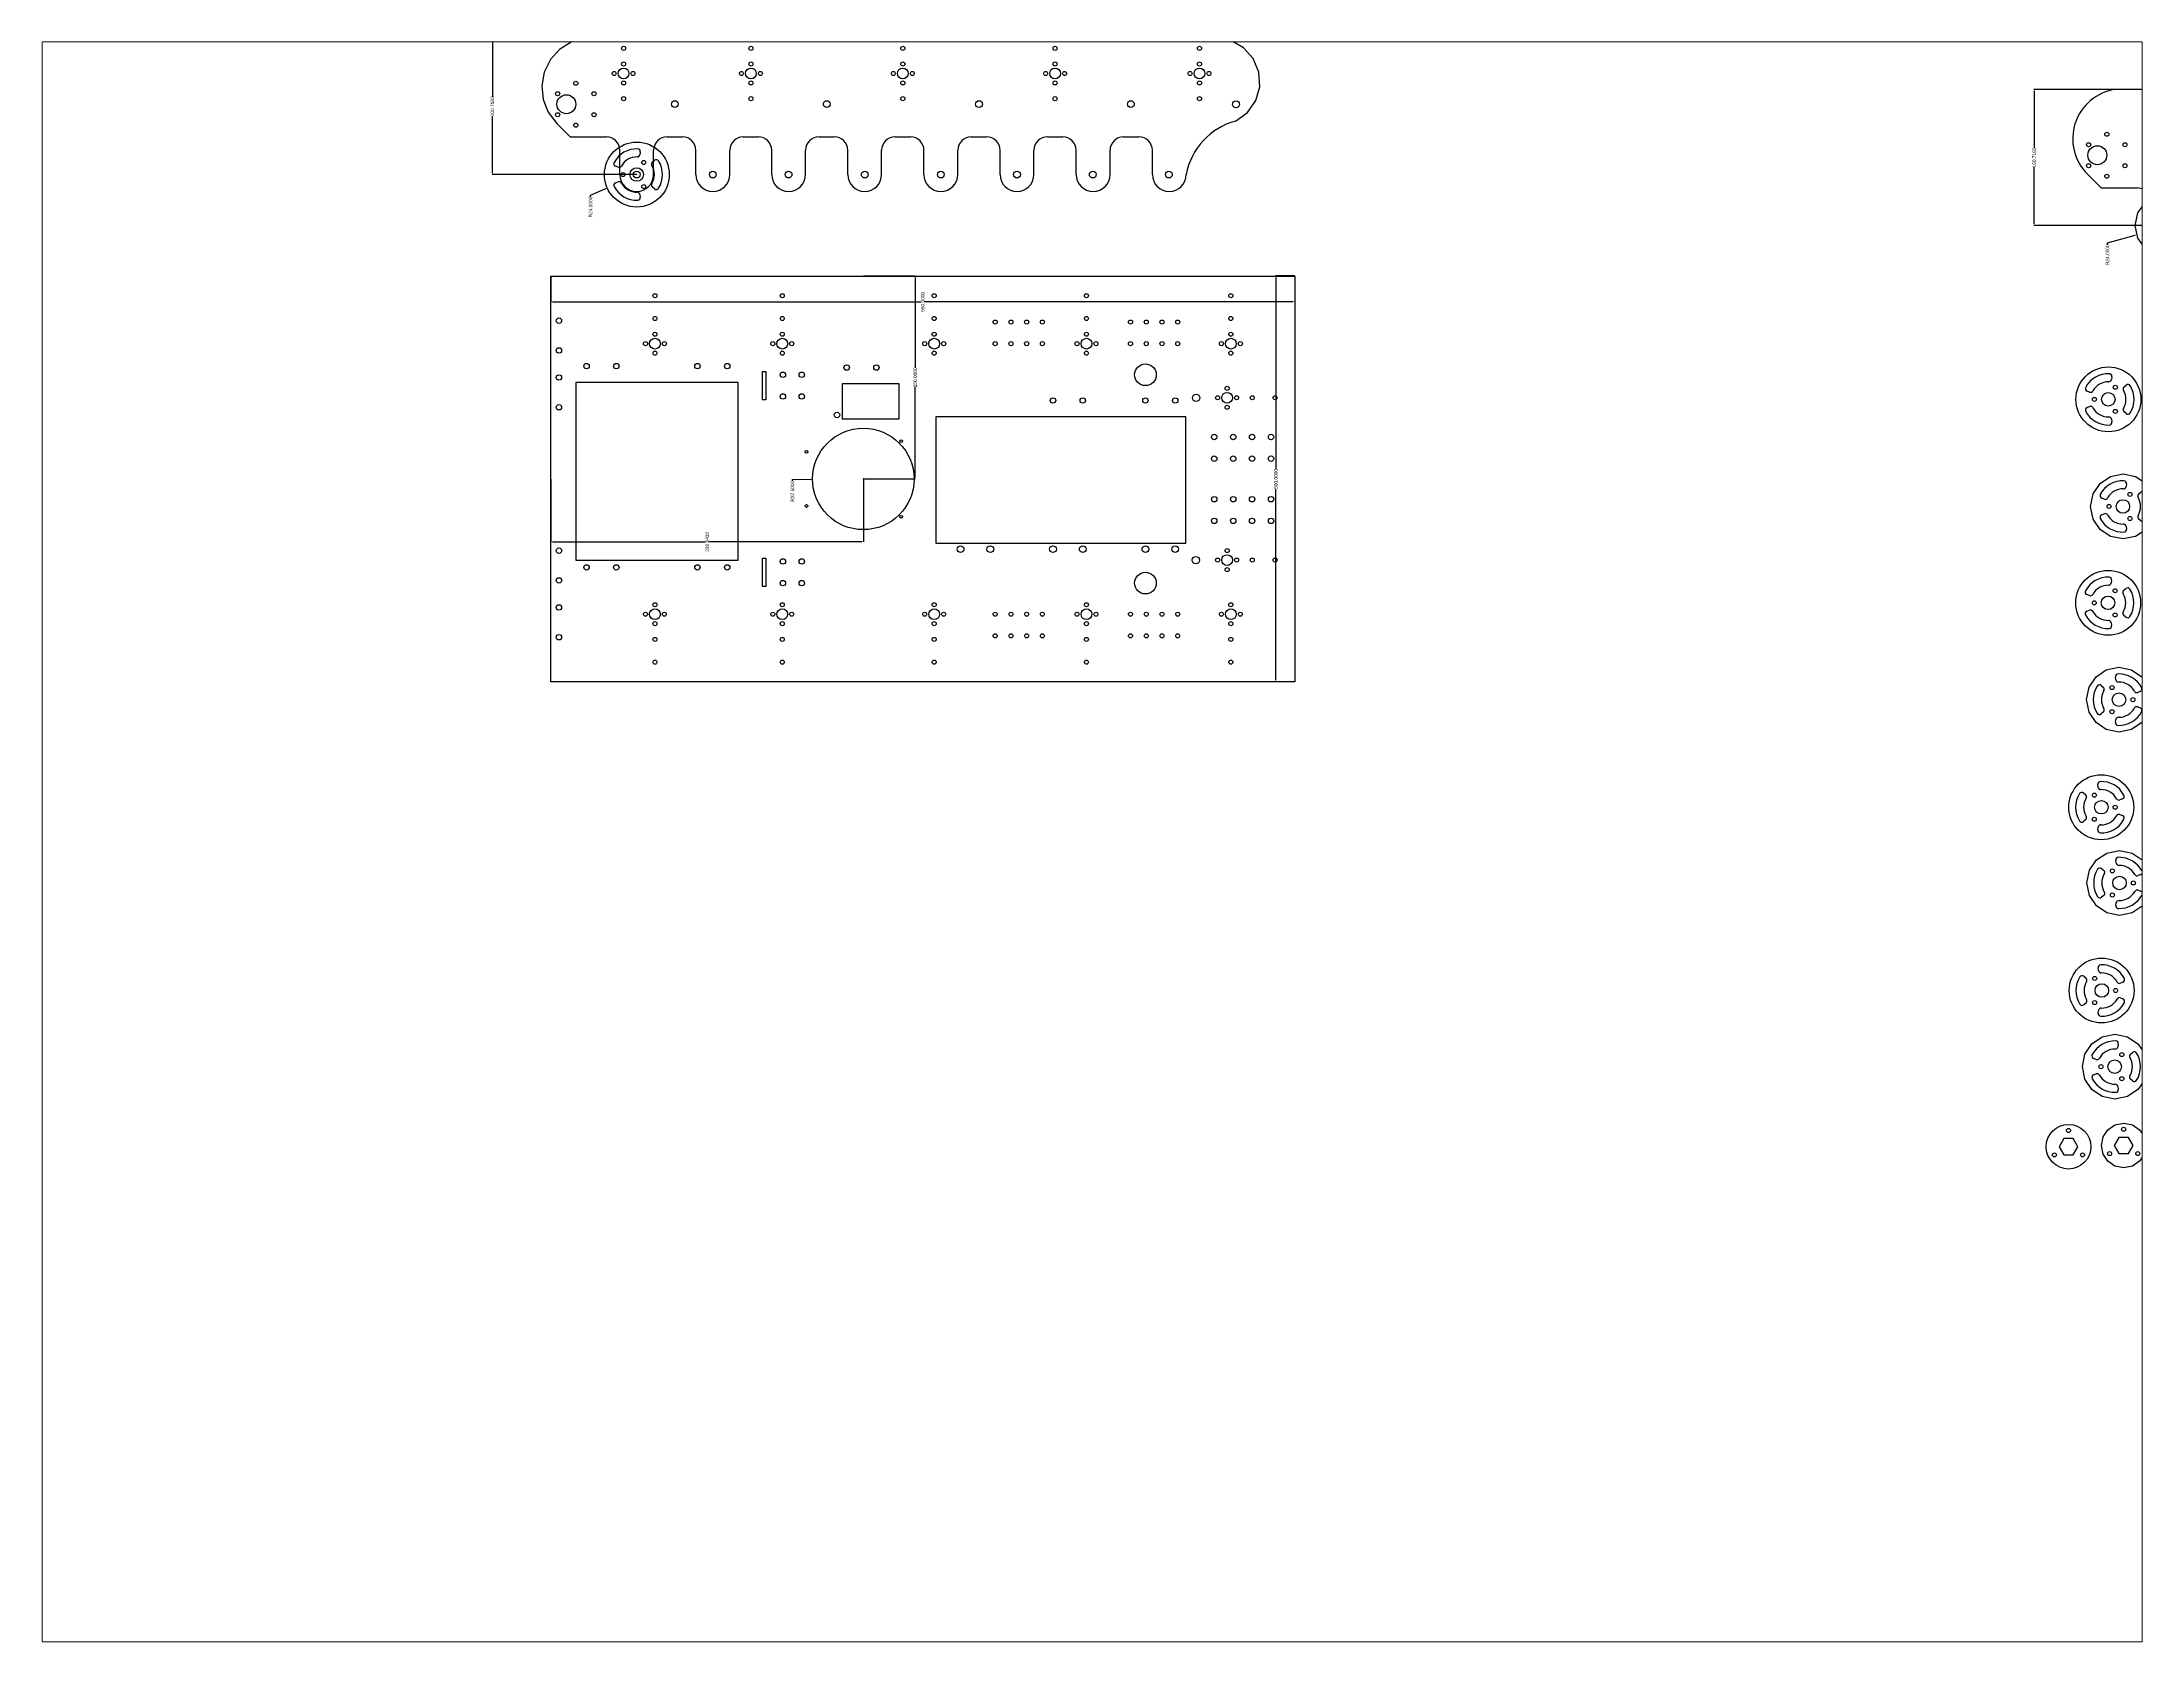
# Paper-space layout 'Layout2' of a CAD drawing. Header units: millimetres. Extents: x 1.05 to 9.45, y 0.8 to 7.2.
# The model-space entities are those that its viewports show. They can reach past a viewport. Long polylines and large blocks are cut down to what shows.
import ezdxf

# ---------------------------------------------------------------- set-up
doc = ezdxf.new("R2010")
doc.units = ezdxf.units.MM
doc.header["$MEASUREMENT"] = 0
doc.styles.get("Standard").update_dxf_attribs({"font": 'arial.ttf'})
doc.dimstyles.get("Standard").update_dxf_attribs({"dimtxt": 2.53, "dimasz": 1.18, "dimexe": 0.18, "dimexo": 0.0625, "dimgap": 0.09, "dimtad": 0, "dimtih": 1, "dimtoh": 1, "dimdec": 4, "dimzin": 0, "dimdsep": 46, "dimtxsty": 'Standard', "dimcen": 0.09, "dimclrd": 2, "dimclre": 2, "dimclrt": 2, "dimadec": 0, "dimazin": 0, "dimtfac": 1, "dimtdec": 4, "dimtofl": 0, "dimtmove": 0, "dimatfit": 3, "dimfxl": 1, "dimtolj": 1, "dimtzin": 0, "dimarcsym": 0})

# ---------------------------------------------------------------- blocks, each defined once
blk = doc.blocks.new('*D47')
at = {"color": 2, "lineweight": -2, "transparency": 16777216}
for p, q in [((-539.2, 1273), (-638.1, 1273)), ((-637.9, 1271.8), (-637.9, 1229.8)), ((-637.9, 1173.5), (-637.9, 1215.5)), ((-539.2, 1172.3), (-638.1, 1172.3))]:
    blk.add_line(p, q, dxfattribs=at)
at = {"color": 2, "transparency": 16777216}
for points in [[(-638.1, 1271.8), (-637.7, 1271.8), (-637.9, 1273)], [(-638.1, 1173.5), (-637.7, 1173.5), (-637.9, 1172.3)]]:
    blk.add_solid(points, dxfattribs=at)
at = {"layer": 'Defpoints', "color": 0, "transparency": 16777216}
for p in [(-637.9, 1273), (-539.1, 1273), (-539.1, 1172.3)]:
    blk.add_point(p, dxfattribs=at)
at = {"color": 2, "transparency": 16777216, "insert": (-637.9, 1222.6), "char_height": 2.53, "attachment_point": 5, "rotation": 90}
blk.add_mtext('\\A1;100.7182', dxfattribs=at)
blk = doc.blocks.new('*D48')
at = {"color": 2, "lineweight": -2, "transparency": 16777216}
for p, q in [((-583.7, 1159.4), (-563.3, 1165.3)), ((-539.1, 1172.3), (-539.2, 1172.3)), ((-539.1, 1172.2), (-539.1, 1172.4)), ((-583.7, 1158.3), (-583.7, 1159.4))]:
    blk.add_line(p, q, dxfattribs=at)
at = {"color": 2, "transparency": 16777216}
blk.add_solid([(-563.4, 1165.5), (-563.3, 1165.1), (-562.2, 1165.6)], dxfattribs=at)
at = {"layer": 'Defpoints', "color": 0, "transparency": 16777216}
for p in [(-562.2, 1165.6), (-539.1, 1172.3)]:
    blk.add_point(p, dxfattribs=at)
at = {"color": 2, "transparency": 16777216, "insert": (-583.7, 1150.7), "char_height": 2.53, "attachment_point": 5, "rotation": 90}
blk.add_mtext('\\A1;R24.0000', dxfattribs=at)
blk = doc.blocks.new('*D51')
at = {"color": 2, "lineweight": -2, "transparency": 16777216}
for p, q in [((-1734.6, 1134.9), (-1734.6, 1115.7)), ((-1184.6, 1134.9), (-1184.6, 1115.7)), ((-1733.4, 1115.9), (-1460.9, 1115.9)), ((-1185.7, 1115.9), (-1458.2, 1115.9)), ((-1734.6, 984.9), (-1734.6, 938.4)), ((-1503.5, 984.9), (-1503.5, 938.4)), ((-1733.4, 938.5), (-1620.4, 938.5)), ((-1504.7, 938.5), (-1617.7, 938.5))]:
    blk.add_line(p, q, dxfattribs=at)
at = {"color": 2, "transparency": 16777216}
for points in [[(-1733.4, 1115.7), (-1733.4, 1116.1), (-1734.6, 1115.9)], [(-1185.7, 1115.7), (-1185.7, 1116.1), (-1184.6, 1115.9)], [(-1733.4, 938.3), (-1733.4, 938.7), (-1734.6, 938.5)], [(-1504.7, 938.3), (-1504.7, 938.7), (-1503.5, 938.5)]]:
    blk.add_solid(points, dxfattribs=at)
at = {"layer": 'Defpoints', "color": 0, "transparency": 16777216}
for p in [(-1734.6, 1135), (-1184.6, 1135), (-1184.6, 1115.9), (-1734.6, 985), (-1503.5, 985), (-1734.6, 938.5)]:
    blk.add_point(p, dxfattribs=at)
at = {"color": 2, "transparency": 16777216, "char_height": 2.53, "attachment_point": 5, "rotation": 90}
for s, insert in [('\\A1;550.0000', (-1459.6, 1115.9)), ('\\A1;231.0432', (-1619, 938.5))]:
    blk.add_mtext(s, dxfattribs=dict(at, insert=insert))
blk = doc.blocks.new('*D52')
at = {"color": 2, "lineweight": -2, "transparency": 16777216}
for p, q in [((-1503.5, 1135), (-1465.1, 1135)), ((-1465.2, 1133.8), (-1465.2, 1067.1)), ((-1184.6, 1135), (-1198.7, 1135)), ((-1198.5, 1133.8), (-1198.5, 992.3)), ((-1465.2, 986.1), (-1465.2, 1052.8)), ((-1503.5, 985), (-1465.1, 985)), ((-1198.5, 836.1), (-1198.5, 977.7)), ((-1184.6, 835), (-1198.7, 835))]:
    blk.add_line(p, q, dxfattribs=at)
at = {"color": 2, "transparency": 16777216}
for points in [[(-1465.4, 1133.8), (-1465, 1133.8), (-1465.2, 1135)], [(-1198.7, 1133.8), (-1198.3, 1133.8), (-1198.5, 1135)], [(-1465.4, 986.1), (-1465, 986.1), (-1465.2, 985)], [(-1198.7, 836.1), (-1198.3, 836.1), (-1198.5, 835)]]:
    blk.add_solid(points, dxfattribs=at)
at = {"layer": 'Defpoints', "color": 0, "transparency": 16777216}
for p in [(-1503.5, 1135), (-1465.2, 1135), (-1184.6, 1135), (-1503.5, 985), (-1198.5, 835), (-1184.6, 835)]:
    blk.add_point(p, dxfattribs=at)
at = {"color": 2, "transparency": 16777216, "char_height": 2.53, "attachment_point": 5, "rotation": 90}
for s, insert in [('\\A1;150.0000', (-1465.2, 1060)), ('\\A1;300.0000', (-1198.5, 985))]:
    blk.add_mtext(s, dxfattribs=dict(at, insert=insert))
blk = doc.blocks.new('*D53')
at = {"color": 2, "lineweight": -2, "transparency": 16777216}
for p, q in [((-1670.8, 1310.7), (-1777.9, 1310.7)), ((-1777.8, 1309.5), (-1777.8, 1267.5)), ((-1777.8, 1211.2), (-1777.8, 1253.2)), ((-1671.1, 1210), (-1777.9, 1210)), ((-1555.9, 984.6), (-1542.2, 984.7)), ((-1555.9, 983.4), (-1555.9, 984.6)), ((-1503.4, 985), (-1503.6, 985)), ((-1503.5, 984.9), (-1503.5, 985.1))]:
    blk.add_line(p, q, dxfattribs=at)
at = {"color": 2, "transparency": 16777216}
for points in [[(-1778, 1309.5), (-1777.6, 1309.5), (-1777.8, 1310.7)], [(-1778, 1211.2), (-1777.6, 1211.2), (-1777.8, 1210)], [(-1542.2, 984.9), (-1542.2, 984.5), (-1541, 984.7)]]:
    blk.add_solid(points, dxfattribs=at)
at = {"layer": 'Defpoints', "color": 0, "transparency": 16777216}
for p in [(-1777.8, 1310.7), (-1670.7, 1310.7), (-1671.1, 1210), (-1541, 984.7), (-1503.5, 985)]:
    blk.add_point(p, dxfattribs=at)
at = {"color": 2, "transparency": 16777216, "char_height": 2.53, "attachment_point": 5, "rotation": 90}
for s, insert in [('\\A1;100.7182', (-1777.8, 1260.4)), ('\\A1;R37.5000', (-1555.9, 975.9))]:
    blk.add_mtext(s, dxfattribs=dict(at, insert=insert))
blk = doc.blocks.new('*D54')
at = {"color": 2, "lineweight": -2, "transparency": 16777216}
for p, q in [((-1705.2, 1194.7), (-1694, 1199.7)), ((-1670.9, 1210), (-1671.1, 1210)), ((-1671, 1209.9), (-1671, 1210.1)), ((-1705.2, 1193.5), (-1705.2, 1194.7))]:
    blk.add_line(p, q, dxfattribs=at)
at = {"color": 2, "transparency": 16777216}
blk.add_solid([(-1694.1, 1199.9), (-1693.9, 1199.5), (-1692.9, 1200.2)], dxfattribs=at)
at = {"layer": 'Defpoints', "color": 0, "transparency": 16777216}
for p in [(-1692.9, 1200.2), (-1671, 1210)]:
    blk.add_point(p, dxfattribs=at)
at = {"color": 2, "transparency": 16777216, "insert": (-1705.2, 1186), "char_height": 2.53, "attachment_point": 5, "rotation": 90}
blk.add_mtext('\\A1;R24.0000', dxfattribs=at)
blk = doc.blocks.new('*D55')
at = {"color": 2, "lineweight": -2, "transparency": 16777216}
for p, q in [((-2846.4, 1294.1), (-2846.4, 1274.9)), ((-2296.4, 1294.1), (-2296.4, 1274.9)), ((-2845.2, 1275.1), (-2572.7, 1275.1)), ((-2297.5, 1275.1), (-2570, 1275.1)), ((-1734.6, 984.9), (-1734.6, 938.4)), ((-1503.5, 984.9), (-1503.5, 938.4)), ((-1733.4, 938.5), (-1620.4, 938.5)), ((-1504.7, 938.5), (-1617.7, 938.5))]:
    blk.add_line(p, q, dxfattribs=at)
at = {"color": 2, "transparency": 16777216}
for points in [[(-2845.2, 1274.9), (-2845.2, 1275.3), (-2846.4, 1275.1)], [(-2297.5, 1274.9), (-2297.5, 1275.3), (-2296.4, 1275.1)], [(-1733.4, 938.3), (-1733.4, 938.7), (-1734.6, 938.5)], [(-1504.7, 938.3), (-1504.7, 938.7), (-1503.5, 938.5)]]:
    blk.add_solid(points, dxfattribs=at)
at = {"layer": 'Defpoints', "color": 0, "transparency": 16777216}
for p in [(-2846.4, 1294.2), (-2296.4, 1294.2), (-2296.4, 1275.1), (-1734.6, 985), (-1503.5, 985), (-1734.6, 938.5)]:
    blk.add_point(p, dxfattribs=at)
at = {"color": 2, "transparency": 16777216, "char_height": 2.53, "attachment_point": 5, "rotation": 90}
for s, insert in [('\\A1;550.0000', (-2571.4, 1275.1)), ('\\A1;231.0432', (-1619, 938.5))]:
    blk.add_mtext(s, dxfattribs=dict(at, insert=insert))
blk = doc.blocks.new('*D56')
at = {"color": 2, "lineweight": -2, "transparency": 16777216}
for p, q in [((-2296.4, 1294.2), (-2310.5, 1294.2)), ((-2310.3, 1293), (-2310.3, 1151.5)), ((-2310.3, 995.4), (-2310.3, 1136.9)), ((-1503.5, 1135), (-1465.1, 1135)), ((-1465.2, 1133.8), (-1465.2, 1067.1)), ((-1465.2, 986.1), (-1465.2, 1052.8)), ((-2296.4, 994.2), (-2310.5, 994.2)), ((-1503.5, 985), (-1465.1, 985))]:
    blk.add_line(p, q, dxfattribs=at)
at = {"color": 2, "transparency": 16777216}
for points in [[(-2310.5, 1293), (-2310.1, 1293), (-2310.3, 1294.2)], [(-1465.4, 1133.8), (-1465, 1133.8), (-1465.2, 1135)], [(-2310.5, 995.4), (-2310.1, 995.4), (-2310.3, 994.2)], [(-1465.4, 986.1), (-1465, 986.1), (-1465.2, 985)]]:
    blk.add_solid(points, dxfattribs=at)
at = {"layer": 'Defpoints', "color": 0, "transparency": 16777216}
for p in [(-2296.4, 1294.2), (-1503.5, 1135), (-1465.2, 1135), (-2310.3, 994.2), (-2296.4, 994.2), (-1503.5, 985)]:
    blk.add_point(p, dxfattribs=at)
at = {"color": 2, "transparency": 16777216, "char_height": 2.53, "attachment_point": 5, "rotation": 90}
for s, insert in [('\\A1;300.0000', (-2310.3, 1144.2)), ('\\A1;150.0000', (-1465.2, 1060))]:
    blk.add_mtext(s, dxfattribs=dict(at, insert=insert))
blk = doc.blocks.new('*D57')
at = {"color": 2, "lineweight": -2, "transparency": 16777216}
for p, q in [((-2846.4, 1144.1), (-2846.4, 1097.6)), ((-2615.3, 1144.1), (-2615.3, 1097.6)), ((-2845.2, 1097.8), (-2732.2, 1097.8)), ((-2616.5, 1097.8), (-2729.5, 1097.8)), ((-1555.9, 984.6), (-1542.2, 984.7)), ((-1555.9, 983.4), (-1555.9, 984.6)), ((-1503.4, 985), (-1503.6, 985)), ((-1503.5, 984.9), (-1503.5, 985.1))]:
    blk.add_line(p, q, dxfattribs=at)
at = {"color": 2, "transparency": 16777216}
for points in [[(-2845.2, 1097.6), (-2845.2, 1097.9), (-2846.4, 1097.8)], [(-2616.5, 1097.6), (-2616.5, 1097.9), (-2615.3, 1097.8)], [(-1542.2, 984.9), (-1542.2, 984.5), (-1541, 984.7)]]:
    blk.add_solid(points, dxfattribs=at)
at = {"layer": 'Defpoints', "color": 0, "transparency": 16777216}
for p in [(-2846.4, 1144.2), (-2615.3, 1144.2), (-2846.4, 1097.8), (-1541, 984.7), (-1503.5, 985)]:
    blk.add_point(p, dxfattribs=at)
at = {"color": 2, "transparency": 16777216, "char_height": 2.53, "attachment_point": 5, "rotation": 90}
for s, insert in [('\\A1;231.0432', (-2730.8, 1097.8)), ('\\A1;R37.5000', (-1555.9, 975.9))]:
    blk.add_mtext(s, dxfattribs=dict(at, insert=insert))

msp = doc.modelspace()

# ---------------------------------------------------------------- linework, layer by layer
for p, q in [((-1242.52452, 1310.71523), (-1709.52379, 1310.71523)), ((-110.6824, 1272.99463), (-577.68167, 1272.99463)), ((-1730.21603, 1247.8549), (-1720.30319, 1237.94206)), ((-1720.30319, 1237.94206), (-1693.5739, 1237.94206)), ((-1683.5739, 1209.99704), (-1683.5739, 1227.94206)), ((-1668.41638, 1226.6826), (-1668.72297, 1224.69017)), ((-1658.5739, 1209.99704), (-1658.5739, 1227.94206)), ((-1648.5739, 1237.94206), (-1637.28473, 1237.94206)), ((-1627.28473, 1209.99704), (-1627.28473, 1227.94206)), ((-1602.28473, 1209.99704), (-1602.28473, 1227.94206)), ((-1592.28473, 1237.94206), (-1581.28473, 1237.94206)), ((-1571.28473, 1209.99704), (-1571.28473, 1227.94206)), ((-1546.28473, 1209.99704), (-1546.28473, 1227.94206)), ((-1536.28473, 1237.94206), (-1524.99557, 1237.94206)), ((-1514.99557, 1209.99704), (-1514.99557, 1227.94206)), ((-1489.99557, 1209.99704), (-1489.99557, 1227.94206)), ((-1479.99557, 1237.94206), (-1468.70641, 1237.94206)), ((-1458.70641, 1209.99704), (-1458.70641, 1227.94206)), ((-1433.70641, 1209.99704), (-1433.70641, 1227.94205)), ((-1423.70641, 1237.94205), (-1412.41725, 1237.94205)), ((-1402.41725, 1209.99704), (-1402.41725, 1227.94205)), ((-1377.41725, 1209.99703), (-1377.41725, 1227.94205)), ((-1367.41725, 1237.94205), (-1356.12809, 1237.94205)), ((-1346.12809, 1209.99703), (-1346.12809, 1227.94205)), ((-1321.12809, 1209.99703), (-1321.12809, 1227.94205)), ((-1311.12809, 1237.94205), (-1299.83893, 1237.94205)), ((-1289.83893, 1209.99703), (-1289.83893, 1227.94205)), ((-1684.83899, 1215.38559), (-1686.71777, 1216.11629)), ((-1659.38973, 1219.30162), (-1657.81753, 1220.56335)), ((-1686.71777, 1203.87779), (-1684.83899, 1204.60849)), ((-1657.81753, 1199.43073), (-1659.38973, 1200.69245)), ((-598.37391, 1210.1343), (-588.46107, 1200.22146)), ((-588.46107, 1200.22146), (-561.73178, 1200.22146)), ((-1668.72297, 1195.3039), (-1668.41638, 1193.31148)), ((-551.73178, 1172.27644), (-551.73178, 1190.22146)), ((-552.99687, 1177.66499), (-554.87565, 1178.39569)), ((-554.87565, 1166.15718), (-552.99687, 1166.88789)), ((-580.4916, 1060.47935), (-580.79819, 1058.48692)), ((-596.9142, 1049.18234), (-598.79299, 1049.91304)), ((-571.46495, 1053.09837), (-569.89275, 1054.3601)), ((-598.79299, 1037.67454), (-596.9142, 1038.40524)), ((-580.79819, 1029.10065), (-580.4916, 1027.10823)), ((-569.89275, 1033.22748), (-571.46495, 1034.4892)), ((-569.67152, 981.31583), (-569.9781, 979.32341)), ((-586.09412, 970.01882), (-587.9729, 970.74952)), ((-560.64486, 973.93486), (-559.07267, 975.19658)), ((-587.9729, 958.51102), (-586.09412, 959.24172)), ((-569.9781, 949.93714), (-569.67152, 947.94471)), ((-559.07267, 954.06396), (-560.64486, 955.32569)), ((-580.65629, 910.04883), (-580.96288, 908.05641)), ((-571.62964, 902.66786), (-570.05744, 903.92958)), ((-597.07889, 898.75182), (-598.95768, 899.48252)), ((-598.95768, 887.24402), (-597.07889, 887.97472)), ((-580.96288, 878.67014), (-580.65629, 876.67771)), ((-570.05744, 882.79696), (-571.62964, 884.05869)), ((-577.50034, 836.48511), (-577.80693, 838.47754)), ((-588.40578, 832.35829), (-586.83359, 831.09656)), ((-559.50555, 827.91123), (-561.38433, 827.18053)), ((-586.83359, 812.48739), (-588.40578, 811.22567)), ((-561.38433, 816.40343), (-559.50555, 815.67273)), ((-577.80693, 805.10642), (-577.50034, 807.09884)), ((-601.51101, 752.82347), (-599.93881, 751.56174)), ((-590.60557, 756.95029), (-590.91216, 758.94272)), ((-572.61077, 748.37641), (-574.48956, 747.64571)), ((-599.93881, 732.95257), (-601.51101, 731.69085)), ((-574.48956, 736.86861), (-572.61077, 736.13791)), ((-590.91216, 725.5716), (-590.60557, 727.56402)), ((-577.18972, 700.97936), (-577.49631, 702.97179)), ((-588.09516, 696.85254), (-586.52296, 695.59081)), ((-559.19492, 692.40548), (-561.07371, 691.67478)), ((-586.52296, 676.98164), (-588.09516, 675.71992)), ((-577.49631, 669.60067), (-577.18972, 671.59309)), ((-561.07371, 680.89768), (-559.19492, 680.16698)), ((-590.29495, 621.44454), (-590.60154, 623.43697)), ((-601.20039, 617.31772), (-599.62819, 616.05599)), ((-572.30015, 612.87066), (-574.17893, 612.13996)), ((-599.62819, 597.44682), (-601.20039, 596.1851)), ((-590.60154, 590.06585), (-590.29495, 592.05827)), ((-574.17893, 601.36286), (-572.30015, 600.63216)), ((-575.71427, 567.16238), (-576.02086, 565.16995)), ((-566.68761, 559.7814), (-565.11542, 561.04313)), ((-592.13687, 555.86537), (-594.01565, 556.59607)), ((-594.01565, 544.35757), (-592.13687, 545.08827)), ((-576.02086, 535.78368), (-575.71427, 533.79126)), ((-565.11542, 539.91051), (-566.68761, 541.17223))]:
    msp.add_line(p, q)
for points in [[(-1734.56304, 1134.96333), (-1184.56304, 1134.96333), (-1184.56304, 834.96333), (-1734.56304, 834.96333)], [(-1716.15183, 1056.36424), (-1716.15183, 924.96333), (-1596.15183, 924.96333), (-1596.15183, 1056.36424)], [(-1578.01985, 1043.46333), (-1578.01985, 1064.46333), (-1575.51985, 1064.46333), (-1575.51985, 1043.46333)], [(-1519.09496, 1055.30156), (-1519.09496, 1029.30156), (-1477.09496, 1029.30156), (-1477.09496, 1055.30156)], [(-1449.98413, 1030.96066), (-1449.98413, 937.36411), (-1264.98413, 937.36411), (-1264.98413, 1030.96066)], [(-1578.01985, 905.46333), (-1578.01985, 926.46333), (-1575.51985, 926.46333), (-1575.51985, 905.46333)], [(-615.99789, 497.24043), (-619.46199, 491.24044), (-615.99789, 485.24044), (-609.06969, 485.24044), (-605.60559, 491.24044), (-609.06969, 497.24043)], [(-575.21852, 498.19959), (-578.68262, 492.19959), (-575.21852, 486.19959), (-568.29032, 486.19959), (-564.82622, 492.19959), (-568.29032, 498.19959)]]:
    msp.add_lwpolyline(points, close=True)
for centre, radius in [((-1680.78501, 1303.31523), 1.5), ((-1586.63973, 1303.31523), 1.5), ((-1474.35057, 1303.31523), 1.5), ((-1361.77224, 1303.31523), 1.5), ((-1255.02454, 1303.31523), 1.5), ((-1680.78501, 1284.71523), 4), ((-1680.78501, 1291.71523), 1.5), ((-1586.63973, 1284.71523), 4), ((-1586.63973, 1291.71523), 1.5), ((-1474.35057, 1284.71523), 4), ((-1474.35057, 1291.71523), 1.5), ((-1361.77224, 1284.71523), 4), ((-1361.77224, 1291.71523), 1.5), ((-1255.02454, 1284.71523), 4), ((-1255.02454, 1291.71523), 1.5), ((-1716.0739, 1277.49704), 1.5), ((-1687.78501, 1284.71523), 1.5), ((-1680.78501, 1277.71523), 1.5), ((-1673.78501, 1284.71523), 1.5), ((-1593.63973, 1284.71523), 1.5), ((-1586.63973, 1277.71523), 1.5), ((-1579.63973, 1284.71523), 1.5), ((-1481.35057, 1284.71523), 1.5), ((-1474.35057, 1277.71523), 1.5), ((-1467.35057, 1284.71523), 1.5), ((-1368.77224, 1284.71523), 1.5), ((-1361.77224, 1277.71523), 1.5), ((-1354.77224, 1284.71523), 1.5), ((-1262.02454, 1284.71523), 1.5), ((-1255.02454, 1277.71523), 1.5), ((-1248.02454, 1284.71523), 1.5), ((-1729.49729, 1269.74704), 1.5), ((-1723.0739, 1261.99704), 7), ((-1702.6505, 1269.74704), 1.5), ((-1680.78501, 1266.11523), 1.5), ((-1642.8646, 1262.08704), 2.5), ((-1586.63973, 1266.11523), 1.5), ((-1530.57543, 1262.08704), 2.5), ((-1474.35057, 1266.11523), 1.5), ((-1417.99711, 1262.08704), 2.5), ((-1361.77224, 1266.11523), 1.5), ((-1305.70795, 1262.08704), 2.5), ((-1255.02454, 1266.11523), 1.5), ((-1227.95586, 1261.99704), 2.58), ((-1729.49729, 1254.24704), 1.5), ((-1716.0739, 1246.49704), 1.5), ((-1702.6505, 1254.24704), 1.5), ((-555.94289, 1246.99463), 1.5), ((-548.94289, 1246.99463), 4), ((-1670.9839, 1209.99704), 24), ((-597.65517, 1232.02644), 1.5), ((-591.23178, 1224.27644), 7), ((-584.23178, 1239.77644), 1.5), ((-570.80838, 1232.02644), 1.5), ((-1681.2839, 1209.99704), 1.5), ((-1671.0739, 1209.99704), 5), ((-1671.0739, 1209.99704), 2.5), ((-1665.8339, 1218.9171), 1.5), ((-1614.78473, 1209.99704), 2.5), ((-1558.78473, 1209.99704), 2.5), ((-1502.49557, 1209.99704), 2.5), ((-1446.20641, 1209.99704), 2.5), ((-1389.91725, 1209.99704), 2.5), ((-1333.91725, 1209.99704), 2.5), ((-1277.62805, 1209.99704), 2.5), ((-597.65517, 1216.52644), 1.5), ((-570.80838, 1216.52644), 1.5), ((-1665.8339, 1201.07698), 1.5), ((-584.23178, 1208.77644), 1.5), ((-539.14178, 1172.27644), 24), ((-549.44178, 1172.27644), 1.5), ((-1657.58883, 1120.43333), 1.5), ((-1563.44355, 1120.43333), 1.5), ((-1451.1544, 1120.43333), 1.5), ((-1338.57607, 1120.43333), 1.5), ((-1231.82837, 1120.43333), 1.5), ((-1728.56304, 1101.96333), 2), ((-1657.58883, 1103.56333), 1.5), ((-1563.44355, 1103.56333), 1.5), ((-1451.1544, 1103.56333), 1.5), ((-1406.04615, 1100.96333), 1.5), ((-1394.41067, 1100.96333), 1.5), ((-1382.77519, 1100.96333), 1.5), ((-1371.13971, 1100.96333), 1.5), ((-1338.57607, 1103.56333), 1.5), ((-1306.01242, 1100.96333), 1.5), ((-1294.37695, 1100.96333), 1.5), ((-1282.74147, 1100.96333), 1.5), ((-1271.10599, 1100.96333), 1.5), ((-1231.82837, 1103.56333), 1.5), ((-1657.58883, 1084.96333), 4), ((-1657.58883, 1091.96333), 1.5), ((-1563.44355, 1084.96333), 4), ((-1563.44355, 1091.96333), 1.5), ((-1451.1544, 1084.96333), 4), ((-1451.1544, 1091.96333), 1.5), ((-1338.57607, 1084.96333), 4), ((-1338.57607, 1091.96333), 1.5), ((-1231.82837, 1084.96333), 4), ((-1231.82837, 1091.96333), 1.5), ((-1728.56304, 1079.96333), 2), ((-1664.58883, 1084.96333), 1.5), ((-1657.58883, 1077.96333), 1.5), ((-1650.58883, 1084.96333), 1.5), ((-1570.44355, 1084.96333), 1.5), ((-1563.44355, 1077.96333), 1.5), ((-1556.44355, 1084.96333), 1.5), ((-1458.1544, 1084.96333), 1.5), ((-1451.1544, 1077.96333), 1.5), ((-1444.1544, 1084.96333), 1.5), ((-1406.04615, 1084.96333), 1.5), ((-1394.41067, 1084.96333), 1.5), ((-1382.77519, 1084.96333), 1.5), ((-1371.13971, 1084.96333), 1.5), ((-1345.57607, 1084.96333), 1.5), ((-1338.57607, 1077.96333), 1.5), ((-1331.57607, 1084.96333), 1.5), ((-1306.01242, 1084.96333), 1.5), ((-1294.37695, 1084.96333), 1.5), ((-1282.74147, 1084.96333), 1.5), ((-1271.10599, 1084.96333), 1.5), ((-1238.82837, 1084.96333), 1.5), ((-1231.82837, 1077.96333), 1.5), ((-1224.82837, 1084.96333), 1.5), ((-1728.56304, 1059.96333), 2), ((-1708.15183, 1068.36424), 2), ((-1686.15183, 1068.36424), 2), ((-1626.15183, 1068.36424), 2), ((-1604.15183, 1068.36424), 2), ((-1563.01985, 1061.96333), 2), ((-1549.01985, 1061.96333), 2), ((-1515.8603, 1067.30156), 2), ((-1493.8603, 1067.30156), 2), ((-1294.98413, 1061.96333), 8), ((-583.05911, 1043.79379), 24), ((-1563.01985, 1045.96333), 2), ((-1549.01985, 1045.96333), 2), ((-1363.30944, 1042.96066), 2), ((-1341.30944, 1042.96066), 2), ((-1294.98413, 1042.96066), 2), ((-1272.98413, 1042.96066), 2), ((-1257.47177, 1044.96333), 2.75), ((-1241.56304, 1044.96333), 1.5), ((-1234.56304, 1044.96333), 4), ((-1234.56304, 1051.96333), 1.5), ((-1227.56304, 1044.96333), 1.5), ((-1215.96304, 1044.96333), 1.5), ((-1199.09304, 1044.96333), 1.5), ((-593.35911, 1043.79379), 1.5), ((-583.14911, 1043.79379), 5), ((-577.90911, 1052.71385), 1.5), ((-1728.56304, 1037.96333), 2), ((-1522.99594, 1032.25489), 2), ((-1234.56304, 1037.96333), 1.5), ((-577.90911, 1034.87372), 1.5), ((-1503.51985, 984.96333), 37.5), ((-1475.51985, 1012.96333), 1), ((-1244.10307, 1015.96333), 2), ((-1230.10307, 1015.96333), 2), ((-1216.10307, 1015.96333), 2), ((-1202.10307, 1015.96333), 2), ((-1545.51985, 1004.96333), 1), ((-1244.10307, 999.96333), 2), ((-1230.10307, 999.96333), 2), ((-1216.10307, 999.96333), 2), ((-1202.10307, 999.96333), 2), ((-572.23903, 964.63027), 24), ((-1545.51985, 964.96333), 1), ((-1244.10307, 969.96333), 2), ((-1230.10307, 969.96333), 2), ((-1216.10307, 969.96333), 2), ((-1202.10307, 969.96333), 2), ((-582.53903, 964.63027), 1.5), ((-572.32903, 964.63027), 5), ((-567.08903, 973.55034), 1.5), ((-1475.51985, 956.96333), 1), ((-1244.10307, 953.96333), 2), ((-1230.10307, 953.96333), 2), ((-1216.10307, 953.96333), 2), ((-1202.10307, 953.96333), 2), ((-567.08903, 955.71021), 1.5), ((-1728.56304, 931.96333), 2), ((-1431.63475, 933.01321), 2.5), ((-1409.63475, 933.01321), 2.5), ((-1363.30944, 933.01321), 2.5), ((-1341.30944, 933.01321), 2.5), ((-1294.98413, 933.01321), 2.5), ((-1272.98413, 933.01321), 2.5), ((-1234.56304, 931.96333), 1.5), ((-1708.15183, 919.56242), 2), ((-1686.15183, 919.56242), 2), ((-1626.15183, 919.56242), 2), ((-1604.15183, 919.56242), 2), ((-1563.01985, 923.96333), 2), ((-1549.01985, 923.96333), 2), ((-1257.73413, 924.96333), 2.75), ((-1241.56304, 924.96333), 1.5), ((-1234.56304, 924.96333), 4), ((-1234.56304, 917.96333), 1.5), ((-1227.56304, 924.96333), 1.5), ((-1215.96304, 924.96333), 1.5), ((-1199.09304, 924.96333), 1.5), ((-583.2238, 893.36327), 24), ((-1728.56304, 909.96333), 2), ((-1563.01985, 907.96333), 2), ((-1549.01985, 907.96333), 2), ((-1294.98413, 907.96333), 8), ((-578.0738, 902.28333), 1.5), ((-1728.56304, 889.96333), 2), ((-1664.58883, 884.96333), 1.5), ((-1657.58883, 884.96333), 4), ((-1657.58883, 891.96333), 1.5), ((-1650.58883, 884.96333), 1.5), ((-1570.44355, 884.96333), 1.5), ((-1563.44355, 884.96333), 4), ((-1563.44355, 891.96333), 1.5), ((-1556.44355, 884.96333), 1.5), ((-1458.1544, 884.96333), 1.5), ((-1451.1544, 884.96333), 4), ((-1451.1544, 891.96333), 1.5), ((-1444.1544, 884.96333), 1.5), ((-1406.04615, 884.96333), 1.5), ((-1394.41067, 884.96333), 1.5), ((-1382.77519, 884.96333), 1.5), ((-1371.13971, 884.96333), 1.5), ((-1345.57607, 884.96333), 1.5), ((-1338.57607, 884.96333), 4), ((-1338.57607, 891.96333), 1.5), ((-1331.57607, 884.96333), 1.5), ((-1306.01242, 884.96333), 1.5), ((-1294.37695, 884.96333), 1.5), ((-1282.74147, 884.96333), 1.5), ((-1271.10599, 884.96333), 1.5), ((-1238.82837, 884.96333), 1.5), ((-1231.82837, 884.96333), 4), ((-1231.82837, 891.96333), 1.5), ((-1224.82837, 884.96333), 1.5), ((-593.5238, 893.36327), 1.5), ((-583.3138, 893.36327), 5), ((-578.0738, 884.44321), 1.5), ((-1728.56304, 867.96333), 2), ((-1657.58883, 877.96333), 1.5), ((-1563.44355, 877.96333), 1.5), ((-1451.1544, 877.96333), 1.5), ((-1406.04615, 868.96333), 1.5), ((-1394.41067, 868.96333), 1.5), ((-1382.77519, 868.96333), 1.5), ((-1371.13971, 868.96333), 1.5), ((-1338.57607, 877.96333), 1.5), ((-1306.01242, 868.96333), 1.5), ((-1294.37695, 868.96333), 1.5), ((-1282.74147, 868.96333), 1.5), ((-1271.10599, 868.96333), 1.5), ((-1231.82837, 877.96333), 1.5), ((-1657.58883, 866.36333), 1.5), ((-1563.44355, 866.36333), 1.5), ((-1451.1544, 866.36333), 1.5), ((-1338.57607, 866.36333), 1.5), ((-1231.82837, 866.36333), 1.5), ((-1657.58883, 849.49333), 1.5), ((-1563.44355, 849.49333), 1.5), ((-1451.1544, 849.49333), 1.5), ((-1338.57607, 849.49333), 1.5), ((-1231.82837, 849.49333), 1.5), ((-575.23942, 821.79198), 24), ((-580.38942, 830.71204), 1.5), ((-575.14942, 821.79198), 5), ((-564.93942, 821.79198), 1.5), ((-580.38942, 812.87192), 1.5), ((-588.34465, 742.25716), 24), ((-593.49465, 751.17722), 1.5), ((-588.25465, 742.25716), 5), ((-593.49465, 733.3371), 1.5), ((-578.04465, 742.25716), 1.5), ((-574.9288, 686.28623), 24), ((-580.0788, 695.20629), 1.5), ((-574.8388, 686.28623), 5), ((-564.6288, 686.28623), 1.5), ((-580.0788, 677.36617), 1.5), ((-588.03403, 606.75141), 24), ((-593.18403, 615.67147), 1.5), ((-587.94403, 606.75141), 5), ((-577.73403, 606.75141), 1.5), ((-593.18403, 597.83135), 1.5), ((-578.28178, 550.47682), 24), ((-573.13178, 559.39688), 1.5), ((-588.58178, 550.47682), 1.5), ((-578.37178, 550.47682), 5), ((-573.13178, 541.55675), 1.5), ((-612.53379, 491.24044), 16.5), ((-612.53379, 503.24044), 1.5), ((-571.75442, 492.19959), 16.5), ((-571.75442, 504.19959), 1.5), ((-622.92609, 485.24044), 1.5), ((-602.14148, 485.24044), 1.45), ((-582.14672, 486.19959), 1.5), ((-561.36212, 486.19959), 1.45)]:
    msp.add_circle(centre, radius)
for centre, radius, start, end in [((-1704.36341, 1274.18067), 36.89721, 98.03964359, 225.51952821), ((-1242.52452, 1278.50108), 32.21415, 295.97988457, 90), ((-572.52129, 1236.46006), 36.89721, 98.03964359, 225.51952821), ((-1215.16349, 1200.78885), 50.52168, 105.20376322, 169.49845949), ((-1693.5739, 1227.94206), 10, 0, 90), ((-1670.9839, 1209.99704), 19, 88.00848235, 151.99151765), ((-1670.39312, 1226.98677), 2, 351.25215532, 88.00848235), ((-1648.5739, 1227.94206), 10, 90, 180), ((-1637.28473, 1227.94206), 10, 0, 90), ((-1592.28473, 1227.94206), 10, 90, 180), ((-1581.28473, 1227.94206), 10, 0, 90), ((-1536.28473, 1227.94206), 10, 90, 180), ((-1524.99557, 1227.94206), 10, 0, 90), ((-1479.99557, 1227.94206), 10, 90, 180), ((-1468.70641, 1227.94206), 10, 0, 90), ((-1423.70641, 1227.94205), 10, 90, 180), ((-1412.41725, 1227.94205), 10, 0, 90), ((-1367.41725, 1227.94205), 10, 90, 180), ((-1356.12809, 1227.94205), 10, 0, 90), ((-1311.12809, 1227.94205), 10, 90, 180), ((-1299.83893, 1227.94205), 10, 0, 90), ((-1685.99282, 1217.98028), 2, 151.99151765, 248.74784468), ((-1684.11404, 1217.24958), 2, 248.74784468, 331.08558902), ((-1670.9839, 1209.99704), 13, 88.91441098, 151.08558902), ((-1670.69971, 1224.99434), 2, 268.91441098, 351.25215532), ((-1658.13794, 1217.74181), 2, 128.74784468, 211.08558902), ((-1670.9839, 1209.99704), 13, 328.91441098, 31.08558902), ((-1656.56574, 1219.00353), 2, 31.99151765, 128.74784468), ((-1670.9839, 1209.99704), 19, 328.00848235, 31.99151765), ((-1685.99282, 1202.0138), 2, 111.25215532, 208.00848235), ((-1670.9839, 1209.99704), 19, 208.00848235, 271.99151765), ((-1684.11404, 1202.7445), 2, 28.91441098, 111.25215532), ((-1671.0739, 1209.99704), 12.5, 180, 0), ((-1670.9839, 1209.99704), 13, 208.91441098, 271.08558902), ((-1670.69971, 1194.99973), 2, 8.74784468, 91.08558902), ((-1658.13794, 1202.25227), 2, 148.91441098, 231.25215532), ((-1656.56574, 1200.99054), 2, 231.25215532, 328.00848235), ((-1614.78473, 1209.99704), 12.5, 180, 0), ((-1558.78473, 1209.99704), 12.5, 180, 0), ((-1502.49557, 1209.99704), 12.5, 180, 0), ((-1446.20641, 1209.99704), 12.5, 180, 0), ((-1389.91725, 1209.99704), 12.5, 180, 0), ((-1333.62809, 1209.99703), 12.5, 180, 0), ((-1277.33893, 1209.99703), 12.5, 180, 0), ((-561.73178, 1190.22146), 10, 0, 90), ((-1670.39312, 1193.00731), 2, 271.99151765, 8.74784468), ((-554.1507, 1180.25967), 2, 151.99151765, 248.74784468), ((-539.14178, 1172.27644), 19, 88.00848235, 151.99151765), ((-539.14178, 1172.27644), 13, 88.91441098, 151.08558902), ((-554.1507, 1164.2932), 2, 111.25215532, 208.00848235), ((-552.27192, 1179.52897), 2, 248.74784468, 331.08558902), ((-552.27192, 1165.0239), 2, 28.91441098, 111.25215532), ((-539.23178, 1172.27644), 12.5, 180, 0), ((-539.14178, 1172.27644), 13, 208.91441098, 271.08558902), ((-539.14178, 1172.27644), 19, 208.00848235, 271.99151765), ((-583.05911, 1043.79379), 19, 88.00848235, 151.99151765), ((-583.05911, 1043.79379), 13, 88.91441098, 151.08558902), ((-582.77492, 1058.79109), 2, 268.91441098, 351.25215532), ((-582.46834, 1060.78352), 2, 351.25215532, 88.00848235), ((-598.06804, 1051.77702), 2, 151.99151765, 248.74784468), ((-596.18926, 1051.04632), 2, 248.74784468, 331.08558902), ((-570.21316, 1051.53856), 2, 128.74784468, 211.08558902), ((-583.05911, 1043.79379), 13, 328.91441098, 31.08558902), ((-568.64096, 1052.80028), 2, 31.99151765, 128.74784468), ((-583.05911, 1043.79379), 19, 328.00848235, 31.99151765), ((-598.06804, 1035.81055), 2, 111.25215532, 208.00848235), ((-583.05911, 1043.79379), 19, 208.00848235, 271.99151765), ((-596.18926, 1036.54125), 2, 28.91441098, 111.25215532), ((-583.05911, 1043.79379), 13, 208.91441098, 271.08558902), ((-582.77492, 1028.79648), 2, 8.74784468, 91.08558902), ((-582.46834, 1026.80405), 2, 271.99151765, 8.74784468), ((-570.21316, 1036.04902), 2, 148.91441098, 231.25215532), ((-568.64096, 1034.78729), 2, 231.25215532, 328.00848235), ((-572.23903, 964.63027), 19, 88.00848235, 151.99151765), ((-571.95484, 979.62758), 2, 268.91441098, 351.25215532), ((-571.64825, 981.62001), 2, 351.25215532, 88.00848235), ((-587.24796, 972.61351), 2, 151.99151765, 248.74784468), ((-585.36917, 971.88281), 2, 248.74784468, 331.08558902), ((-572.23903, 964.63027), 13, 88.91441098, 151.08558902), ((-559.39307, 972.37504), 2, 128.74784468, 211.08558902), ((-572.23903, 964.63027), 13, 328.91441098, 31.08558902), ((-557.82088, 973.63677), 2, 31.99151765, 128.74784468), ((-572.23903, 964.63027), 19, 328.00848235, 31.99151765), ((-587.24796, 956.64703), 2, 111.25215532, 208.00848235), ((-572.23903, 964.63027), 19, 208.00848235, 271.99151765), ((-585.36917, 957.37773), 2, 28.91441098, 111.25215532), ((-572.23903, 964.63027), 13, 208.91441098, 271.08558902), ((-571.95484, 949.63297), 2, 8.74784468, 91.08558902), ((-571.64825, 947.64054), 2, 271.99151765, 8.74784468), ((-559.39307, 956.8855), 2, 148.91441098, 231.25215532), ((-557.82088, 955.62378), 2, 231.25215532, 328.00848235), ((-598.23273, 901.34651), 2, 151.99151765, 248.74784468), ((-583.2238, 893.36327), 19, 88.00848235, 151.99151765), ((-583.2238, 893.36327), 13, 88.91441098, 151.08558902), ((-582.93961, 908.36058), 2, 268.91441098, 351.25215532), ((-582.63303, 910.353), 2, 351.25215532, 88.00848235), ((-570.37785, 901.10804), 2, 128.74784468, 211.08558902), ((-568.80565, 902.36977), 2, 31.99151765, 128.74784468), ((-583.2238, 893.36327), 19, 328.00848235, 31.99151765), ((-598.23273, 885.38003), 2, 111.25215532, 208.00848235), ((-596.35395, 900.61581), 2, 248.74784468, 331.08558902), ((-596.35395, 886.11073), 2, 28.91441098, 111.25215532), ((-583.2238, 893.36327), 13, 208.91441098, 271.08558902), ((-570.37785, 885.6185), 2, 148.91441098, 231.25215532), ((-583.2238, 893.36327), 13, 328.91441098, 31.08558902), ((-583.2238, 893.36327), 19, 208.00848235, 271.99151765), ((-582.93961, 878.36597), 2, 8.74784468, 91.08558902), ((-582.63303, 876.37354), 2, 271.99151765, 8.74784468), ((-568.80565, 884.35678), 2, 231.25215532, 328.00848235), ((-575.8302, 838.78171), 2, 91.99151765, 188.74784468), ((-575.23942, 821.79198), 19, 28.00848235, 91.99151765), ((-575.23942, 821.79198), 19, 148.00848235, 211.99151765), ((-589.65757, 830.79847), 2, 51.25215532, 148.00848235), ((-575.23942, 821.79198), 13, 148.91441098, 211.08558902), ((-588.08538, 829.53675), 2, 328.91441098, 51.25215532), ((-575.52361, 836.78928), 2, 188.74784468, 271.08558902), ((-575.23942, 821.79198), 13, 28.91441098, 91.08558902), ((-562.10928, 829.04452), 2, 208.91441098, 291.25215532), ((-560.23049, 829.77522), 2, 291.25215532, 28.00848235), ((-589.65757, 812.78548), 2, 211.99151765, 308.74784468), ((-588.08538, 814.04721), 2, 308.74784468, 31.08558902), ((-575.52361, 806.79467), 2, 88.91441098, 171.25215532), ((-575.23942, 821.79198), 19, 268.00848235, 331.99151765), ((-575.23942, 821.79198), 13, 268.91441098, 331.08558902), ((-562.10928, 814.53944), 2, 68.74784468, 151.08558902), ((-560.23049, 813.80874), 2, 331.99151765, 68.74784468), ((-575.8302, 804.80225), 2, 171.25215532, 268.00848235), ((-588.93542, 759.24689), 2, 91.99151765, 188.74784468), ((-588.34465, 742.25716), 19, 28.00848235, 91.99151765), ((-588.34465, 742.25716), 19, 148.00848235, 211.99151765), ((-602.7628, 751.26365), 2, 51.25215532, 148.00848235), ((-588.34465, 742.25716), 13, 148.91441098, 211.08558902), ((-601.1906, 750.00193), 2, 328.91441098, 51.25215532), ((-588.62884, 757.25447), 2, 188.74784468, 271.08558902), ((-588.34465, 742.25716), 13, 28.91441098, 91.08558902), ((-575.2145, 749.5097), 2, 208.91441098, 291.25215532), ((-573.33572, 750.2404), 2, 291.25215532, 28.00848235), ((-602.7628, 733.25066), 2, 211.99151765, 308.74784468), ((-601.1906, 734.51239), 2, 308.74784468, 31.08558902), ((-588.34465, 742.25716), 19, 268.00848235, 331.99151765), ((-588.34465, 742.25716), 13, 268.91441098, 331.08558902), ((-575.2145, 735.00462), 2, 68.74784468, 151.08558902), ((-573.33572, 734.27392), 2, 331.99151765, 68.74784468), ((-588.93542, 725.26743), 2, 171.25215532, 268.00848235), ((-588.62884, 727.25985), 2, 88.91441098, 171.25215532), ((-575.51957, 703.27596), 2, 91.99151765, 188.74784468), ((-575.21299, 701.28353), 2, 188.74784468, 271.08558902), ((-574.9288, 686.28623), 19, 28.00848235, 91.99151765), ((-574.9288, 686.28623), 13, 28.91441098, 91.08558902), ((-574.9288, 686.28623), 19, 148.00848235, 211.99151765), ((-589.34695, 695.29272), 2, 51.25215532, 148.00848235), ((-574.9288, 686.28623), 13, 148.91441098, 211.08558902), ((-587.77475, 694.031), 2, 328.91441098, 51.25215532), ((-561.79865, 693.53877), 2, 208.91441098, 291.25215532), ((-559.91987, 694.26947), 2, 291.25215532, 28.00848235), ((-589.34695, 677.27973), 2, 211.99151765, 308.74784468), ((-587.77475, 678.54146), 2, 308.74784468, 31.08558902), ((-575.51957, 669.2965), 2, 171.25215532, 268.00848235), ((-575.21299, 671.28892), 2, 88.91441098, 171.25215532), ((-574.9288, 686.28623), 19, 268.00848235, 331.99151765), ((-574.9288, 686.28623), 13, 268.91441098, 331.08558902), ((-561.79865, 679.03369), 2, 68.74784468, 151.08558902), ((-559.91987, 678.30299), 2, 331.99151765, 68.74784468), ((-588.6248, 623.74114), 2, 91.99151765, 188.74784468), ((-588.31821, 621.74872), 2, 188.74784468, 271.08558902), ((-588.03403, 606.75141), 19, 28.00848235, 91.99151765), ((-588.03403, 606.75141), 19, 148.00848235, 211.99151765), ((-602.45218, 615.7579), 2, 51.25215532, 148.00848235), ((-588.03403, 606.75141), 13, 148.91441098, 211.08558902), ((-600.87998, 614.49618), 2, 328.91441098, 51.25215532), ((-588.03403, 606.75141), 13, 28.91441098, 91.08558902), ((-574.90388, 614.00395), 2, 208.91441098, 291.25215532), ((-573.0251, 614.73465), 2, 291.25215532, 28.00848235), ((-602.45218, 597.74491), 2, 211.99151765, 308.74784468), ((-600.87998, 599.00664), 2, 308.74784468, 31.08558902), ((-588.6248, 589.76168), 2, 171.25215532, 268.00848235), ((-588.31821, 591.7541), 2, 88.91441098, 171.25215532), ((-588.03403, 606.75141), 19, 268.00848235, 331.99151765), ((-588.03403, 606.75141), 13, 268.91441098, 331.08558902), ((-574.90388, 599.49887), 2, 68.74784468, 151.08558902), ((-573.0251, 598.76817), 2, 331.99151765, 68.74784468), ((-593.29071, 558.46005), 2, 151.99151765, 248.74784468), ((-578.28178, 550.47682), 19, 88.00848235, 151.99151765), ((-578.28178, 550.47682), 13, 88.91441098, 151.08558902), ((-577.99759, 565.47412), 2, 268.91441098, 351.25215532), ((-577.69101, 567.46655), 2, 351.25215532, 88.00848235), ((-565.43583, 558.22159), 2, 128.74784468, 211.08558902), ((-563.86363, 559.48331), 2, 31.99151765, 128.74784468), ((-578.28178, 550.47682), 19, 328.00848235, 31.99151765), ((-593.29071, 542.49358), 2, 111.25215532, 208.00848235), ((-591.41193, 557.72935), 2, 248.74784468, 331.08558902), ((-591.41193, 543.22428), 2, 28.91441098, 111.25215532), ((-578.28178, 550.47682), 13, 208.91441098, 271.08558902), ((-565.43583, 542.73205), 2, 148.91441098, 231.25215532), ((-578.28178, 550.47682), 13, 328.91441098, 31.08558902), ((-578.28178, 550.47682), 19, 208.00848235, 271.99151765), ((-577.99759, 535.47951), 2, 8.74784468, 91.08558902), ((-577.69101, 533.48708), 2, 271.99151765, 8.74784468), ((-563.86363, 541.47032), 2, 231.25215532, 328.00848235)]:
    msp.add_arc(centre, radius, start, end)

# ---------------------------------------------------------------- dimensions: what is measured, and where the dimension line sits
for base, p1, p2, angle, picture, middle in [((-1777.76192, 1310.71523), (-1671.0739, 1209.99704), (-1670.7376, 1310.71523), 90, '*D53', (-1777.76192, 1260.35613)), ((-1734.56304, 938.54006), (-1503.51985, 984.96333), (-1734.56304, 984.96333), 180, '*D55', (-1619.04145, 938.54006)), ((-1465.24014, 1134.96333), (-1503.51985, 984.96333), (-1503.51985, 1134.96333), 90, '*D56', (-1465.24014, 1059.96333)), ((-637.92165, 1272.99463), (-539.14178, 1172.27644), (-539.14178, 1272.99463), 90, '*D47', (-637.92165, 1222.63553))]:
    dim = msp.add_linear_dim(base=base, p1=p1, p2=p2, angle=angle, dimstyle='Standard')
    dim.commit()
    dim.dimension.update_dxf_attribs({"geometry": picture, "text_midpoint": middle})
for center, mpoint, picture, middle in [((-1670.9839, 1209.99704), (-1692.89661, 1200.20761), '*D54', (-1705.23588, 1185.98437)), ((-539.14178, 1172.27644), (-562.20382, 1165.63249), '*D48', (-583.71651, 1150.72417)), ((-1503.51985, 984.96333), (-1541.0189, 984.69693), '*D57', (-1555.862, 975.88077))]:
    dim = msp.add_radius_dim(center=center, mpoint=mpoint, dimstyle='Standard')
    dim.commit()
    dim.dimension.update_dxf_attribs({"geometry": picture, "text_midpoint": middle, "dimtype": 164})
for base, p1, p2, angle, picture, middle in [((-1184.56304, 1115.89251), (-1734.56304, 1134.96333), (-1184.56304, 1134.96333), 180, '*D51', (-1459.56304, 1115.89251)), ((-1198.48234, 834.96333), (-1184.56304, 1134.96333), (-1184.56304, 834.96333), 90, '*D52', (-1198.48234, 984.96333))]:
    dim = msp.add_linear_dim(base=base, p1=p1, p2=p2, angle=angle, dimstyle='Standard')
    dim.commit()
    dim.dimension.update_dxf_attribs({"geometry": picture, "text_midpoint": middle, "dimtype": 160})

psp = doc.layouts.new('Layout2')

# ---------------------------------------------------------------- viewports
at = {"layer": '0'}
psp.add_viewport(center=(5.25, 4), size=(8.4, 6.4), view_center_point=(-1334.47608, 716.55378), view_height=1182.8846057, dxfattribs=at)

doc.saveas('drawing.dxf')
